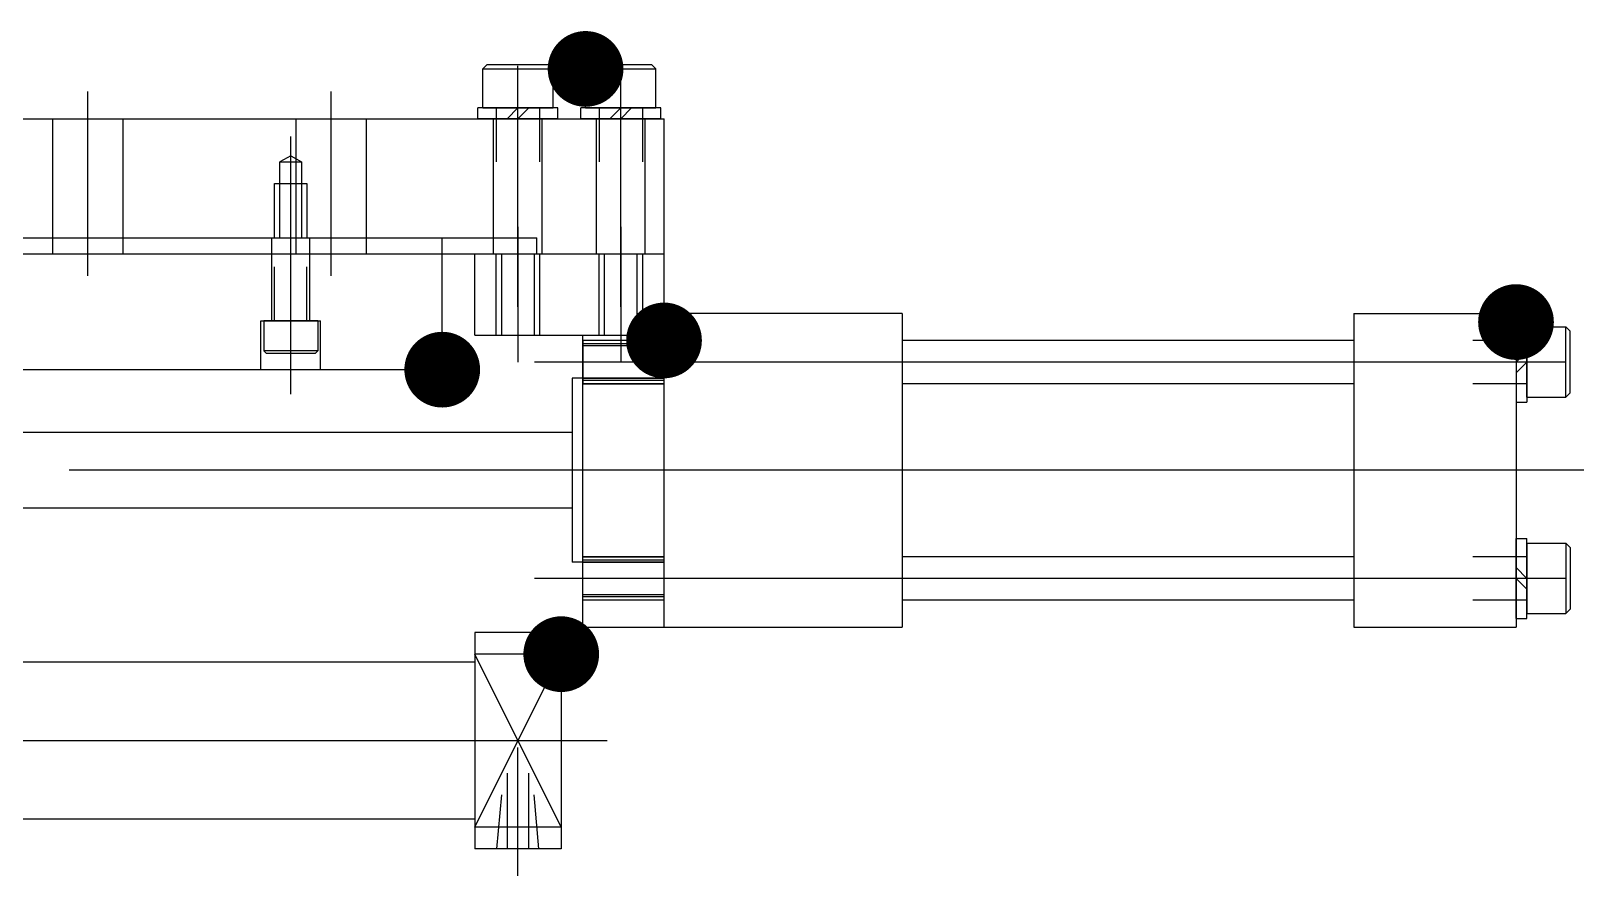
# Model space of a CAD drawing. Extents: x -1051 to 4465, y -5109 to -1481.
# Drawn here: x 1027.4 to 1314.4, y -3538.2 to -3382 of the extents above; entities that cross this region are included whole.
import ezdxf

# ---------------------------------------------------------------- set-up
doc = ezdxf.new("R2010")
doc.units = 0
doc.header["$LTSCALE"] = 14
doc.header["$MEASUREMENT"] = 0
doc.linetypes.add('CENTER', pattern=[22, 20, -1, 0, -1])
doc.linetypes.add('DASHED', pattern=[4, 3, -1])
doc.layers.get('0').update_dxf_attribs({"color": 241, "linetype": 'CONTINUOUS'})
for name, color, linetype in [('081083', 110, 'CONTINUOUS'), ('086021A', 2, 'CONTINUOUS'), ('086023', 10, 'CONTINUOUS'), ('244008C', 1, 'CONTINUOUS'), ('MT080007', 181, 'CONTINUOUS')]:
    doc.layers.add(name, color=color, linetype=linetype)
doc.styles.get("Standard").update_dxf_attribs({"font": 'romans.shx', "bigfont": 'chineset.shx'})

# ---------------------------------------------------------------- blocks, each defined once
blk = doc.blocks.new('PARTREF')
at = {"const_width": 0.5}
blk.add_lwpolyline([(-0.25, 0, 1), (0.25, 0, 1)], format="xyb", close=True, dxfattribs=at)
at = {"color": 2, "flags": 1}
for tag, p in [('TAG15', (5.594, -4.742)), ('TAG5', (-16.086, -4.95)), ('TAG10', (-5.651, -4.998)), ('TAG14', (5.594, -8.742)), ('TAG4', (-16.086, -8.95)), ('TAG9', (-5.651, -8.998)), ('TAG13', (5.594, -12.742)), ('TAG3', (-16.086, -12.95)), ('TAG8', (-5.651, -12.998)), ('TAG12', (5.594, -16.742)), ('TAG2', (-16.086, -16.95)), ('TAG7', (-5.651, -16.998)), ('TAG11', (5.594, -20.742)), ('TAG1', (-16.086, -20.95)), ('TAG6', (-5.651, -20.998))]:
    blk.add_attdef(tag, p, '', height=2.5, dxfattribs=at)

msp = doc.modelspace()

# ---------------------------------------------------------------- linework, layer by layer
at = {"layer": '081083', "linetype": 'CONTINUOUS'}
for p, q in [((1109.36, -3493.2), (1109.36, -3533.2)), ((1125.36, -3493.2), (1109.36, -3493.2)), ((1125.36, -3493.2), (1125.36, -3533.2)), ((1109.36, -3498.7), (1023.36, -3498.7)), ((1109.36, -3529.2), (1125.36, -3497.2)), ((1125.36, -3529.2), (1109.36, -3497.2)), ((1125.36, -3497.2), (1109.36, -3497.2)), ((1117.36, -3538.2), (1117.36, -3514.48)), ((1119.36, -3533.2), (1119.36, -3519.2)), ((1121.23, -3533.16), (1120.36, -3523.2)), ((1109.36, -3527.7), (1023.36, -3527.7)), ((1125.36, -3529.2), (1109.36, -3529.2)), ((1125.36, -3533.2), (1109.36, -3533.2))]:
    msp.add_line(p, q, dxfattribs=at)
at = {"layer": '081083', "linetype": 'CENTER'}
msp.add_line((1133.82, -3513.2), (923.96, -3513.2), dxfattribs=at)
at = {"layer": '081083', "linetype": 'DASHED'}
for p, q in [((1115.36, -3519.2), (1115.36, -3533.2)), ((1113.48, -3533.16), (1114.36, -3523.2))]:
    msp.add_line(p, q, dxfattribs=at)
at = {"layer": '086021A', "linetype": 'CONTINUOUS'}
for p, q in [((1110.86, -3389), (1111.66, -3388.2)), ((1110.86, -3396.2), (1110.86, -3389)), ((1110.86, -3389), (1123.86, -3389)), ((1111.66, -3388.2), (1123.06, -3388.2)), ((1117.36, -3432.98), (1117.36, -3388.42)), ((1123.86, -3389), (1123.06, -3388.2)), ((1123.86, -3396.2), (1123.86, -3389)), ((1129.86, -3389), (1130.66, -3388.2)), ((1129.86, -3396.2), (1129.86, -3389)), ((1129.86, -3389), (1142.86, -3389)), ((1130.66, -3388.2), (1142.06, -3388.2)), ((1136.36, -3432.98), (1136.36, -3388.42)), ((1142.86, -3389), (1142.06, -3388.2)), ((1142.86, -3396.2), (1142.86, -3389)), ((1037.86, -3427.26), (1037.86, -3393.2)), ((1082.86, -3427.26), (1082.86, -3393.2)), ((867.36, -3398.2), (1144.36, -3398.2)), ((1031.36, -3423.2), (1031.36, -3398.2)), ((1044.36, -3423.2), (1044.36, -3398.2)), ((1076.36, -3423.2), (1076.36, -3398.2)), ((1089.36, -3423.2), (1089.36, -3398.2)), ((1109.96, -3398.2), (1109.96, -3396.2)), ((1124.76, -3396.2), (1109.96, -3396.2)), ((1124.76, -3398.2), (1109.96, -3398.2)), ((1110.86, -3396.2), (1123.86, -3396.2)), ((1113.36, -3396.2), (1113.36, -3406.2)), ((1117.36, -3396.2), (1115.36, -3398.2)), ((1119.36, -3396.2), (1117.36, -3398.2)), ((1121.36, -3396.2), (1121.36, -3406.2)), ((1121.86, -3423.2), (1121.86, -3398.2)), ((1124.76, -3398.2), (1124.76, -3396.2)), ((1128.96, -3398.2), (1128.96, -3396.2)), ((1143.76, -3396.2), (1128.96, -3396.2)), ((1143.76, -3398.2), (1128.96, -3398.2)), ((1129.86, -3396.2), (1142.86, -3396.2)), ((1132.36, -3396.2), (1132.36, -3406.2)), ((1136.36, -3396.2), (1134.36, -3398.2)), ((1138.36, -3396.2), (1136.36, -3398.2)), ((1140.36, -3396.2), (1140.36, -3406.2)), ((1140.86, -3423.2), (1140.86, -3398.2)), ((1143.76, -3398.2), (1143.76, -3396.2)), ((1144.36, -3423.2), (1144.36, -3398.2)), ((1075.36, -3425.2), (1075.36, -3401.48)), ((1073.36, -3420.2), (1073.36, -3406.2)), ((1073.36, -3406.2), (1077.36, -3406.2)), ((1075.36, -3405.05), (1077.36, -3406.2)), ((1077.36, -3406.2), (1077.36, -3420.2)), ((1072.36, -3420.2), (1072.36, -3410.2)), ((1072.36, -3410.2), (1078.36, -3410.2)), ((1078.36, -3410.2), (1078.36, -3420.2)), ((1120.86, -3423.2), (1120.86, -3420.2)), ((867.36, -3423.2), (1144.36, -3423.2))]:
    msp.add_line(p, q, dxfattribs=at)
at = {"layer": '086021A', "linetype": 'DASHED'}
for p, q in [((1112.86, -3423.2), (1112.86, -3398.2)), ((1131.86, -3423.2), (1131.86, -3398.2)), ((1075.36, -3405.05), (1073.36, -3406.2)), ((867.36, -3420.2), (1120.86, -3420.2))]:
    msp.add_line(p, q, dxfattribs=at)
at = {"layer": '086023', "linetype": 'CONTINUOUS'}
for p, q in [((1117.36, -3418.2), (1117.36, -3443.2)), ((1136.36, -3418.2), (1136.36, -3443.2)), ((1109.36, -3423.2), (1144.36, -3423.2)), ((1109.36, -3438.2), (1109.36, -3423.2)), ((1113.36, -3438.2), (1113.36, -3423.2)), ((1114.36, -3438.2), (1114.36, -3423.2)), ((1120.36, -3423.2), (1120.36, -3438.2)), ((1121.36, -3423.2), (1121.36, -3438.2)), ((1132.36, -3438.2), (1132.36, -3423.2)), ((1133.36, -3438.2), (1133.36, -3423.2)), ((1139.36, -3423.2), (1139.36, -3438.2)), ((1140.36, -3423.2), (1140.36, -3438.2)), ((1144.36, -3492.2), (1144.36, -3423.2)), ((1109.36, -3438.2), (1144.36, -3438.2)), ((1129.36, -3492.2), (1129.36, -3438.2)), ((1144.36, -3440.2), (1129.36, -3440.2)), ((1129.36, -3446.2), (1144.36, -3446.2)), ((1129.36, -3479.2), (1144.36, -3479.2)), ((1129.36, -3480.2), (1144.36, -3480.2)), ((1150.43, -3483.2), (1120.43, -3483.2)), ((1144.36, -3486.2), (1129.36, -3486.2)), ((1144.36, -3487.2), (1129.36, -3487.2)), ((1129.36, -3492.2), (1144.36, -3492.2))]:
    msp.add_line(p, q, dxfattribs=at)
at = {"layer": '086023', "linetype": 'DASHED'}
for p, q in [((1144.36, -3439.2), (1129.36, -3439.2)), ((1129.36, -3447.2), (1144.36, -3447.2))]:
    msp.add_line(p, q, dxfattribs=at)
at = {"layer": '086023', "linetype": 'CENTER'}
msp.add_line((1150.43, -3443.2), (1120.43, -3443.2), dxfattribs=at)
at = {"layer": '244008C', "linetype": 'CENTER'}
msp.add_line((1075.36, -3449.15), (1075.36, -3415.8), dxfattribs=at)
at = {"layer": '244008C', "linetype": 'CONTINUOUS'}
for p, q in [((867.36, -3420.2), (1103.36, -3420.2)), ((1078.86, -3435.6), (1078.86, -3420.2)), ((1103.36, -3444.6), (1103.36, -3420.2)), ((1072.36, -3435.6), (1072.36, -3425.6)), ((1078.36, -3435.6), (1078.36, -3425.6)), ((1069.86, -3444.6), (1069.86, -3435.6)), ((1070.36, -3435.6), (1070.36, -3441.1)), ((1080.36, -3435.6), (1070.36, -3435.6)), ((1080.36, -3435.6), (1080.36, -3441.1)), ((1070.36, -3441.1), (1070.86, -3441.6)), ((1080.36, -3441.1), (1070.36, -3441.1)), ((1079.86, -3441.6), (1070.86, -3441.6)), ((1080.36, -3441.1), (1079.86, -3441.6)), ((867.36, -3444.6), (1103.36, -3444.6))]:
    msp.add_line(p, q, dxfattribs=at)
at = {"layer": '244008C', "linetype": 'DASHED'}
for p, q in [((1071.86, -3435.6), (1071.86, -3420.2)), ((1069.86, -3435.6), (1080.86, -3435.6)), ((1080.86, -3444.6), (1080.86, -3435.6))]:
    msp.add_line(p, q, dxfattribs=at)
at = {"layer": 'MT080007', "linetype": 'CONTINUOUS'}
for p, q in [((1144.36, -3492.2), (1144.36, -3434.2)), ((1188.36, -3434.2), (1144.36, -3434.2)), ((1188.36, -3434.2), (1188.36, -3492.2)), ((1271.85, -3434.2), (1271.85, -3492.2)), ((1271.85, -3434.2), (1301.85, -3434.2)), ((1301.85, -3434.2), (1301.85, -3492.2)), ((1301.85, -3435.8), (1301.85, -3450.6)), ((1301.85, -3435.8), (1303.85, -3435.8)), ((1303.85, -3435.8), (1303.85, -3450.6)), ((1303.85, -3449.7), (1303.85, -3436.7)), ((1303.85, -3436.7), (1311.05, -3436.7)), ((1311.05, -3436.7), (1311.85, -3437.5)), ((1311.05, -3449.7), (1311.05, -3436.7)), ((1311.85, -3448.9), (1311.85, -3437.5)), ((1129.36, -3439.2), (1129.36, -3447.2)), ((1144.36, -3439.2), (1129.36, -3439.2)), ((1144.36, -3439.83), (1129.36, -3439.83)), ((1271.85, -3439.2), (1188.36, -3439.2)), ((1303.85, -3439.2), (1293.85, -3439.2)), ((1303.85, -3441.2), (1301.85, -3443.2)), ((1303.85, -3443.2), (1301.85, -3445.2)), ((1127.36, -3446.2), (1127.36, -3480.2)), ((1144.36, -3446.2), (1127.36, -3446.2)), ((1144.36, -3447.2), (1129.36, -3447.2)), ((1271.85, -3447.2), (1188.36, -3447.2)), ((1303.85, -3447.2), (1293.85, -3447.2)), ((1303.85, -3449.7), (1311.05, -3449.7)), ((1311.05, -3449.7), (1311.85, -3448.9)), ((1301.85, -3450.6), (1303.85, -3450.6)), ((1127.36, -3456.2), (965.36, -3456.2)), ((1127.36, -3470.2), (965.36, -3470.2)), ((1301.85, -3490.6), (1301.85, -3475.8)), ((1301.85, -3475.8), (1303.85, -3475.8)), ((1303.85, -3490.6), (1303.85, -3475.8)), ((1303.85, -3476.7), (1303.85, -3489.7)), ((1303.85, -3476.7), (1311.05, -3476.7)), ((1311.05, -3476.7), (1311.05, -3489.7)), ((1311.05, -3476.7), (1311.85, -3477.5)), ((1311.85, -3477.5), (1311.85, -3488.9)), ((1144.36, -3480.2), (1127.36, -3480.2)), ((1129.36, -3487.2), (1129.36, -3479.2)), ((1144.36, -3479.2), (1129.36, -3479.2)), ((1271.85, -3479.2), (1188.36, -3479.2)), ((1303.85, -3479.2), (1293.85, -3479.2)), ((1303.85, -3483.2), (1301.85, -3481.2)), ((1303.85, -3485.2), (1301.85, -3483.2)), ((1144.36, -3486.58), (1129.36, -3486.58)), ((1144.36, -3487.2), (1129.36, -3487.2)), ((1271.85, -3487.2), (1188.36, -3487.2)), ((1303.85, -3487.2), (1293.85, -3487.2)), ((1303.85, -3489.7), (1311.05, -3489.7)), ((1311.05, -3489.7), (1311.85, -3488.9)), ((1144.36, -3492.2), (1188.36, -3492.2)), ((1271.85, -3492.2), (1301.85, -3492.2)), ((1301.85, -3490.6), (1303.85, -3490.6))]:
    msp.add_line(p, q, dxfattribs=at)
at = {"layer": 'MT080007', "linetype": 'CENTER'}
for p, q in [((1311.05, -3443.2), (1123.16, -3443.2)), ((1314.41, -3463.2), (924.16, -3463.2)), ((1311.05, -3483.2), (1123.16, -3483.2))]:
    msp.add_line(p, q, dxfattribs=at)
at = {"layer": 'MT080007'}
for p, q in [((1144.36, -3446.58), (1129.36, -3446.58)), ((1144.36, -3479.83), (1129.36, -3479.83))]:
    msp.add_line(p, q, dxfattribs=at)

# ---------------------------------------------------------------- block references
at = {"layer": '081083', "color": 7, "linetype": 'CONTINUOUS', "xscale": 14, "yscale": 14, "zscale": 14}
msp.add_blockref('PARTREF', (1125.36, -3497.2), dxfattribs=at)
at = {"layer": '086021A', "color": 7, "linetype": 'CONTINUOUS', "xscale": 14, "yscale": 14, "zscale": 14}
msp.add_blockref('PARTREF', (1129.86, -3389), dxfattribs=at)
at = {"layer": '086023', "color": 7, "linetype": 'CONTINUOUS', "xscale": 14, "yscale": 14, "zscale": 14}
msp.add_blockref('PARTREF', (1144.36, -3439.2), dxfattribs=at)
at = {"layer": '244008C', "color": 7, "linetype": 'CONTINUOUS', "xscale": 14, "yscale": 14, "zscale": 14}
msp.add_blockref('PARTREF', (1103.36, -3444.6), dxfattribs=at)
at = {"layer": 'MT080007', "color": 7, "linetype": 'CONTINUOUS', "xscale": 14, "yscale": 14, "zscale": 14}
msp.add_blockref('PARTREF', (1301.85, -3435.8), dxfattribs=at)

doc.saveas('drawing.dxf')
